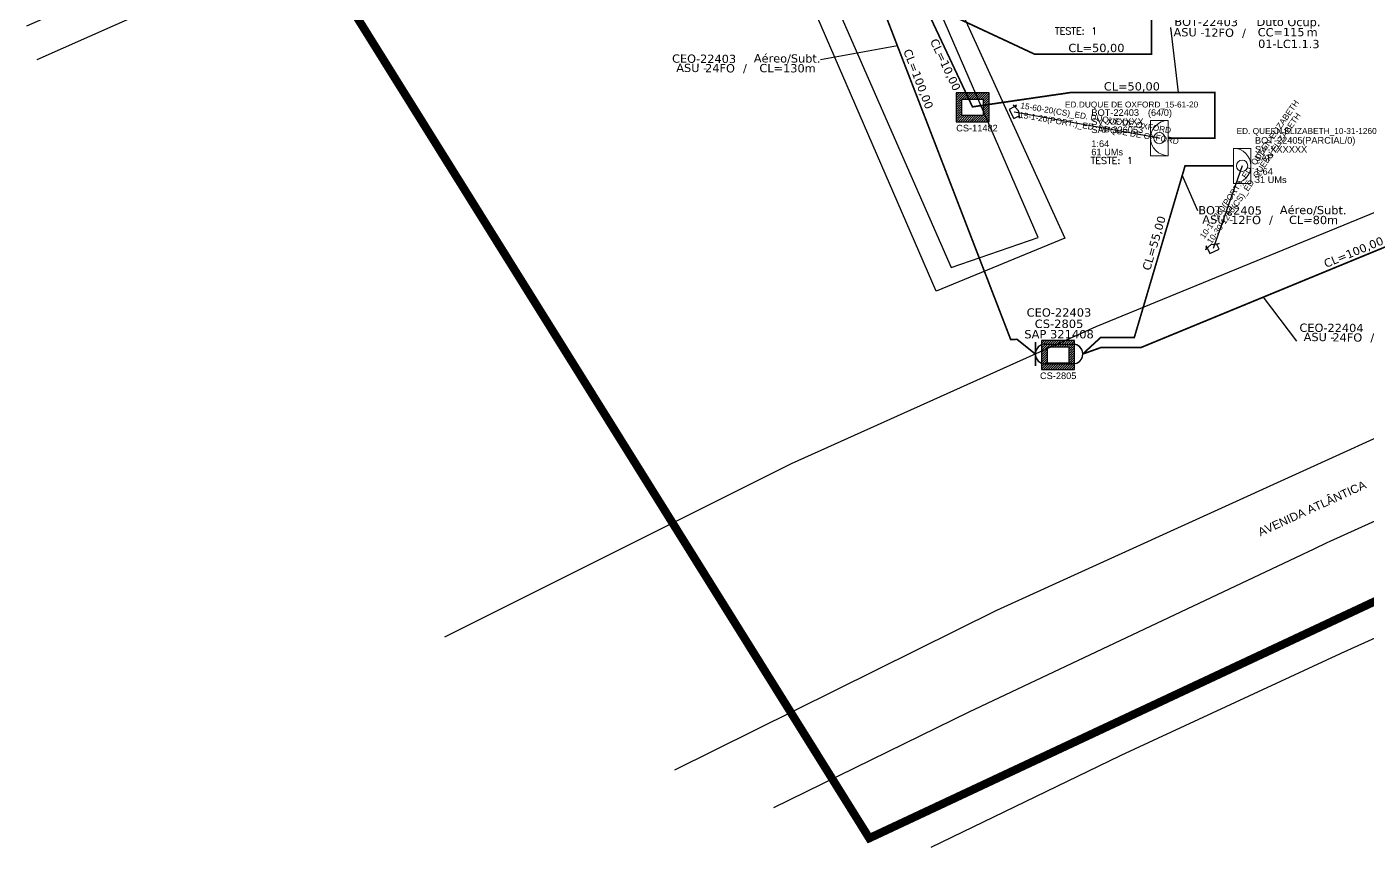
# Model space of a CAD drawing. Extents: x 4313 to 28038, y -9425 to 4777.
# Drawn here: x 25313 to 26939, y -9425 to -8431 of the extents above; entities that cross this region are included whole.
import ezdxf
from ezdxf.enums import TextEntityAlignment as Align

# ---------------------------------------------------------------- set-up
doc = ezdxf.new("R2010")
doc.units = ezdxf.units.DM
doc.header["$MEASUREMENT"] = 0
for name, color, linetype in [('10.0-Cartográfico', 252, 'Continuous'), ('10.1-Caixas Subterrâneas', 5, 'Continuous'), ('20.4-CEOS', 1, 'Continuous'), ('20.5-CEO', 1, 'Continuous'), ('CAP a instalar', 1, 'Continuous'), ('celulas gpon', 7, 'Continuous'), ('label_cabos', 7, 'Continuous'), ('Legenda', 1, 'Continuous'), ('Segmento de Logradouro Texto', 238, 'Continuous'), ('surveys', 7, 'Continuous'), ('surveys legendas', 7, 'Continuous')]:
    doc.layers.add(name, color=color, linetype=linetype)
doc.layers.add("20.0-LEGENDA DOS CDO'S", color=1, linetype='Continuous', lineweight=0)
doc.layers.add('20.1-CDO_INTERIOR', color=1, linetype='Continuous', lineweight=0)
doc.layers.add('DROP DE CLIENTE', color=140, linetype='Continuous', plot=False)
doc.layers.add('EXTRA', color=50, linetype='Continuous', plot=False)
doc.styles.add('ARIAL', font='arial.ttf')
doc.styles.add('DIGICADE', font='arial.ttf')
doc.styles.add('ROMANS', font='romans.shx')
doc.styles.add('siredit', font='verdana.ttf')
doc.linetypes.add('FENCELINE1', pattern='A,0.25,-0.1,[133,ltypeshp.shx,S=0.1,R=0,X=-0.1,Y=0],-0.1,1', length=1.45)
doc.dimstyles.new('CC', dxfattribs={"dimtxt": 1, "dimasz": 2, "dimexe": 0.18, "dimexo": 0.0625, "dimgap": 0.09, "dimtad": 0, "dimdec": 0, "dimrnd": 1, "dimzin": 0, "dimdsep": 46, "dimtxsty": 'siredit', "dimblk": 'NONE', "dimcen": 0, "dimse1": 1, "dimse2": 1, "dimsd1": 1, "dimsd2": 1, "dimclrt": 7, "dimadec": 0, "dimazin": 0, "dimtfac": 1, "dimtdec": 0, "dimtofl": 0, "dimtmove": 0, "dimatfit": 3, "dimfxl": 0, "dimtolj": 1, "dimtzin": 0, "dimarcsym": 0})

# ---------------------------------------------------------------- blocks, each defined once
blk = doc.blocks.new('SURVEY_SURVEY')
for p, q in [((0, 0.0000127), (-0.0000126, 0.000009)), ((-0.0000126, 0.000009), (-0.0000086, 0.000009)), ((-0.0000086, 0), (-0.0000086, 0.000009)), ((0.0000086, 0), (-0.0000086, 0)), ((0, 0.0000127), (0.0000126, 0.000009)), ((0.0000084, 0.0000132), (0.0000098, 0.0000132)), ((0.0000084, 0.0000103), (0.0000084, 0.0000132)), ((0.0000126, 0.000009), (0.0000086, 0.000009)), ((0.0000086, 0.000009), (0.0000086, 0)), ((0.0000098, 0.0000132), (0.0000098, 0.0000099))]:
    blk.add_line(p, q)
blk = doc.blocks.new('*X32')
at = {"color": 0, "linetype": 'Continuous'}
for p, q in [((-1.25, 0.34099), (-0.49099, 1.1)), ((-1.25, 0.517767), (-0.667767, 1.1)), ((-1.25, 0.694544), (-0.844544, 1.1)), ((-1.25, 0.87132), (-1.02132, 1.1)), ((-1.25, 1.048097), (-1.198097, 1.1)), ((-0.789214, 0.625), (-0.314214, 1.1)), ((-0.612437, 0.625), (-0.137437, 1.1)), ((-0.43566, 0.625), (0.03934, 1.1)), ((-0.258883, 0.625), (0.216117, 1.1)), ((-0.082107, 0.625), (0.392893, 1.1)), ((0.09467, 0.625), (0.56967, 1.1)), ((0.271447, 0.625), (0.746447, 1.1)), ((0.448223, 0.625), (0.923223, 1.1)), ((0.625, 0.625), (1.1, 1.1)), ((0.801777, 0.625), (1.25, 1.073223)), ((-1.25, 0.164214), (-0.8035, 0.610714)), ((-1.25, -0.012563), (-0.8035, 0.433937)), ((-1.25, -0.18934), (-0.8035, 0.25716)), ((-1.25, -0.366117), (-0.8035, 0.080383)), ((0.8035, 0.449947), (1.25, 0.896447)), ((0.8035, 0.27317), (1.25, 0.71967)), ((0.8035, 0.096393), (1.25, 0.542893)), ((0.8035, -0.080383), (1.25, 0.366117)), ((0.8035, -0.25716), (1.25, 0.18934)), ((0.8035, -0.433937), (1.25, 0.012563)), ((-1.25, -0.542893), (-0.8035, -0.096393)), ((-1.25, -0.71967), (-0.8035, -0.27317)), ((-1.25, -0.896447), (-0.8035, -0.449947)), ((-1.25, -1.073223), (-0.801777, -0.625)), ((-1.1, -1.1), (-0.625, -0.625)), ((-0.923223, -1.1), (-0.448223, -0.625)), ((-0.746447, -1.1), (-0.271447, -0.625)), ((-0.56967, -1.1), (-0.09467, -0.625)), ((-0.392893, -1.1), (0.082107, -0.625)), ((-0.216117, -1.1), (0.258883, -0.625)), ((-0.03934, -1.1), (0.43566, -0.625)), ((0.137437, -1.1), (0.612437, -0.625)), ((0.314214, -1.1), (0.789214, -0.625)), ((0.49099, -1.1), (1.25, -0.34099)), ((0.667767, -1.1), (1.25, -0.517767)), ((0.8035, -0.610714), (1.25, -0.164214)), ((0.844544, -1.1), (1.25, -0.694544)), ((1.02132, -1.1), (1.25, -0.87132)), ((1.198097, -1.1), (1.25, -1.048097))]:
    blk.add_line(p, q, dxfattribs=at)
blk = doc.blocks.new('MANHOLE_MQ')
at = {"color": 0, "linetype": 'Continuous'}
for p, q in [((0.00000623, 0.00000569), (-0.00000627, 0.00000569)), ((-0.00000627, 0.00000569), (-0.00000627, -0.00000531)), ((0.00000623, -0.00000531), (0.00000623, 0.00000569)), ((-0.00000404, 0.00000331), (0.00000399, 0.00000331)), ((-0.00000404, -0.00000294), (-0.00000404, 0.00000331)), ((0.00000399, 0.00000331), (0.00000399, -0.00000294)), ((0.00000399, -0.00000294), (-0.00000404, -0.00000294)), ((0.00000399, -0.00000294), (0.00000399, -0.00000294)), ((-0.00000627, -0.00000531), (0.00000623, -0.00000531))]:
    blk.add_line(p, q, dxfattribs=at)
at = {"color": 0, "linetype": 'Continuous', "xscale": 5e-06, "yscale": 5e-06, "zscale": 1e-05}
blk.add_blockref('*X32', (-0.00000002, 0.00000019), dxfattribs=at)
blk = doc.blocks.new('Teste  FTTH')
at = {"color": 0, "lineweight": 0, "style": 'ROMANS'}
for tag, p in [('TESTE', (-2.302, -0.29)), ('QTDE', (0.212, -0.29))]:
    blk.add_attdef(tag, p, '', height=0.48, dxfattribs=at)
for tag, p, flags in [('FID', (-2.227, -1.253), 1), ('FATOR', (-2.227, -2.028), 3), ('ID_ATIVIDADE', (-2.227, -2.716), 3)]:
    blk.add_attdef(tag, p, '', height=0.48, dxfattribs=dict(at, flags=flags))
blk = doc.blocks.new('Inst CDOI-64')
at = {"layer": '20.1-CDO_INTERIOR', "color": 1, "lineweight": 18}
blk.add_lwpolyline([(-2.12, -2.13), (-2.12, 2.12), (0, 2.12), (0.01, -2.13)], close=True, dxfattribs=at)
blk.add_circle((-1.06, 0), 0.68, dxfattribs=at)
blk.add_arc((0.01, 0), 2.13, 90.0276, 270.0276, dxfattribs=at)
at = {"layer": "20.0-LEGENDA DOS CDO'S", "style": 'ARIAL'}
for tag, p, rotation in [('FID', (-9.3, 2.69), 0.118), ('SURVEY', (-9.3, 1.6), 359.9724), ('SAP', (-9.3, 0.61), 359.9724), ('1:XX', (-9.31, -1.08), 359.9724), ('UMS', (-9.31, -2.09), 359.9724)]:
    blk.add_attdef(tag, p, '', height=0.8, rotation=rotation, dxfattribs=at)
at = {"layer": "20.0-LEGENDA DOS CDO'S"}
for tag, p, style, flags in [('ID_ATIVIDADE', (-9.3, 3.78), 'ARIAL', 3), ('FATOR', (-1.5, 3.78), 'ARIAL', 1), ('QTDE', (-9.18, -3.66), 'DIGICADE', 3)]:
    blk.add_attdef(tag, p, '', height=0.8, rotation=0.118, dxfattribs=dict(at, style=style, flags=flags))
at = {"layer": "20.0-LEGENDA DOS CDO'S", "style": 'ARIAL'}
blk.add_attdef('FIBRAS_UTILIZADAS', text='', height=0.8, rotation=359.9724, dxfattribs=at).set_placement((-0.99, 2.69), align=Align.CENTER)
blk = doc.blocks.new('CDOI_CT_DRT')
at = {"layer": '20.1-CDO_INTERIOR', "color": 8, "lineweight": 18}
blk.add_lwpolyline([(2.13, -2.13), (2.13, 2.12), (0, 2.12), (0, -2.13)], close=True, dxfattribs=at)
blk.add_circle((1.06, 0), 0.68, dxfattribs=at)
blk.add_arc((0, 0), 2.13, 269.9724, 89.9724, dxfattribs=at)
at = {"layer": "20.0-LEGENDA DOS CDO'S", "color": 8, "style": 'ARIAL'}
for tag, p in [('CDO_N', (2.61, 2.69)), ('SURVEY', (2.61, 1.6)), ('SAP', (2.61, 0.61)), ('1:XX', (2.6, -1.08)), ('UMS', (2.6, -2.09))]:
    blk.add_attdef(tag, p, '', height=0.8, rotation=359.9724, dxfattribs=at)
blk.add_attdef('FIBRAS_UTILIZADAS', text='', height=0.8, rotation=359.9724, dxfattribs=at).set_placement((10.32, 2.69), align=Align.CENTER)
blk = doc.blocks.new('*U161')
at = {"layer": '20.5-CEO'}
for p, q in [((-1.56, 1.26), (1.8, 1.26)), ((1.8, -1.13), (-1.56, -1.13))]:
    blk.add_line(p, q, dxfattribs=at)
blk.add_lwpolyline([(-2.75, 1.51), (-2.75, -1.38)], dxfattribs=at)
for centre, start, end in [((-1.56, 0.07), 90, 270), ((1.8, 0.07), 270, 90)]:
    blk.add_arc(centre, 1.2, start, end, dxfattribs=at)
at = {"layer": '20.5-CEO', "color": 7, "style": 'siredit'}
for tag, p in [('FID', (0.11, 5.61)), ('LOCAL', (0.12, 4.23)), ('SAP', (0.12, 2.97)), ('FIBRAS_RESERVA', (0.12, -1.94))]:
    blk.add_attdef(tag, text='', height=1.01, dxfattribs=at).set_placement(p, align=Align.TOP_CENTER)
for tag, flags, p in [('ID_ATIVIDADE', 3, (0.11, -3.51)), ('FATOR', 1, (0.11, -4.82))]:
    blk.add_attdef(tag, text='', height=1.01, dxfattribs=dict(at, flags=flags)).set_placement(p, align=Align.TOP_CENTER)
at = {"layer": '20.5-CEO', "color": 7, "style": 'siredit', "flags": 3}
blk.add_attdef('QTDE', (-4.88, -7.06), '', height=1.01, dxfattribs=at)
blk = doc.blocks.new('Inst CB DT OCUP CFOA-SM-ASU-120-S-12')
at = {"layer": 'label_cabos', "color": 0, "style": 'siredit'}
for tag, flags, p in [('ID_ATIVIDADE', 3, (1.31, 2.67)), ('FATOR', 1, (11.56, 2.55))]:
    blk.add_attdef(tag, text='', height=1, rotation=359.69, dxfattribs=dict(at, flags=flags)).set_placement(p, align=Align.MIDDLE_CENTER)
for tag, p in [('DESTINO_CABO', (3.13, 1.26)), ('TIPO_CABO', (13.11, 1.24)), ('TIPO_CABO', (1.26, 0)), ('CABO', (4.69, -0.05)), ('/', (7.71, -0.05)), ('LANCE', (10.91, 0)), ('UND', (15.96, 0)), ('FID', (13.15, -1.41))]:
    blk.add_attdef(tag, text='', height=1, rotation=359.69, dxfattribs=at).set_placement(p, align=Align.MIDDLE_CENTER)
blk.add_attdef('QTDE', (12.43, -0.47), '', height=1, rotation=359.69, dxfattribs=at)
blk = doc.blocks.new('_None')
blk = doc.blocks.new('LEGENDA DOS CABOS')
at = {"layer": 'EXTRA', "style": 'siredit'}
for tag, p in [('ID', (4.6, 0.97)), ('XX', (9.03, 0.97))]:
    blk.add_attdef(tag, text='', height=0.48, rotation=359.69, dxfattribs=at).set_placement(p, align=Align.MIDDLE_CENTER)
at = {"layer": 'Legenda', "color": 7, "style": 'siredit'}
for tag, p in [('TIPO_CABO', (1.31, 0)), ('CABO', (4.69, -0.05)), ('/', (6.81, -0.05)), ('METROS', (10.03, -0.05))]:
    blk.add_attdef(tag, text='', height=0.8, rotation=359.69, dxfattribs=at).set_placement(p, align=Align.MIDDLE_CENTER)

msp = doc.modelspace()

# ---------------------------------------------------------------- linework, layer by layer
at = {"color": 251}
for points in [[(26536.1, -8812.7), (26536.1, -8841.6)], [(26548.1, -8815.2), (26581.7, -8815.2)], [(26548.1, -8839.1), (26581.3, -8839.1)]]:
    msp.add_lwpolyline(points, dxfattribs=at)
for centre, start, end in [((26548.1, -8827.2), 90, 270), ((26581.7, -8827.2), 268.3302, 90)]:
    msp.add_arc(centre, 12, start, end, dxfattribs=at)
at = {"layer": '10.0-Cartográfico'}
for points in [[(25313.3, -8429.5), (26060.6, -8101.6), (26126.3, -8071.8), (26145.1, -8063.1), (26434.2, -8722.2), (26539.6, -8685.8), (26248.9, -8016.1), (26511.1, -7897), (27024.1, -7663.4)], [(27077.3, -7690), (26278.6, -8043.4), (26571.7, -8686.6), (26415.8, -8750.9), (26138.1, -8110.4), (25325.4, -8470.5)], [(25820.2, -9170.2), (26240.3, -8959.8), (26609.8, -8794), (27460.6, -8445.2)], [(27589.8, -8739.4), (26893.1, -9054.4), (26889.4, -9056.2), (26873.8, -9063.9), (26455.5, -9261.3), (26218.5, -9377.1)], [(27361.8, -8741.4), (26489, -9138.3)], [(26409.8, -9425), (26638.4, -9314.3), (26640, -9313.5), (26906, -9190.3), (26907, -9189.9), (27196.4, -9059.4)], [(26489, -9138.3), (26098.5, -9331.5)]]:
    msp.add_lwpolyline(points, dxfattribs=at)
at = {"layer": 'CAP a instalar', "color": 8, "linetype": 'FENCELINE1', "ltscale": 5, "const_width": 2}
for points in [[(26258.1, -8022.9), (26268, -8030.6), (26278.1, -8030.6), (26234.3, -8097.7), (26293.9, -8259.3), (26506.2, -8809.5), (26513.9, -8809.4), (26536.1, -8827.2)], [(26593.6, -8827.2), (26615.3, -8819.5), (26663.8, -8819.5), (27209.7, -8594.8), (27217, -8569.8), (27236.1, -8570), (27244.6, -8557.8)], [(26593.6, -8827.2), (26615.3, -8807.2), (26656.1, -8807.2), (26717.7, -8599.1), (26776.3, -8599.1)]]:
    msp.add_lwpolyline(points, dxfattribs=at)
at = {"layer": 'CAP a instalar', "ltscale": 5, "const_width": 2}
for points in [[(26653.8, -8408.6), (26676.8, -8408.6), (26676.8, -8463.7), (26535.1, -8463.7), (26419.2, -8409.6), (26442.7, -8275.7), (26401.7, -8275.7), (26389.5, -8276.9)], [(26697.1, -8565.5), (26753.6, -8565.5), (26753.6, -8510.3), (26578.7, -8510.3), (26459.9, -8527.6), (26406.4, -8413.9), (26428.7, -8287), (26401.7, -8287), (26389.5, -8276.9)]]:
    msp.add_lwpolyline(points, dxfattribs=at)
at = {"layer": 'celulas gpon', "color": 116, "linetype": 'Continuous', "lineweight": 200, "const_width": 10}
msp.add_lwpolyline([(27422.7, -8164.9), (27758, -8747.6), (26334.8, -9414.1), (25638.5, -8298.7), (25631.1, -8283.5), (26158.3, -8039.2), (25725.5, -7164), (26405.5, -6885.7), (26836.7, -7699.1), (26435.8, -7880.9), (26696.5, -8366.2), (27422.7, -8164.9)], dxfattribs=at)
at = {"layer": 'DROP DE CLIENTE'}
for points in [[(26686.5, -8565.5), (26510.5, -8533.9)], [(26786.9, -8599.1), (26751.6, -8699.4)]]:
    msp.add_lwpolyline(points, dxfattribs=at)

# ---------------------------------------------------------------- block references
at = {"color": 0, "lineweight": 0, "xscale": 10, "yscale": 10, "zscale": 10}
msp.add_blockref('Inst CDOI-64', (26697.1, -8565.5), dxfattribs=at).add_auto_attribs({'FIBRAS_UTILIZADAS': '(64/0)', 'SURVEY': 'SV-XXXXXX', 'SAP': 'SAP 326053', '1:XX': '1:64', 'UMS': '61 UMs', 'FID': 'BOT-22403'})
at = {"layer": '10.1-Caixas Subterrâneas', "color": 30, "xscale": 3197875.543111582, "yscale": 3197875.543111582, "zscale": 3197875.543111582, "rotation": 180.0000000000628}
for p in [(26459.9, -8527.6), (26563.7, -8827.8)]:
    msp.add_blockref('MANHOLE_MQ', p, dxfattribs=at)
at = {"layer": "20.0-LEGENDA DOS CDO'S", "lineweight": 0, "xscale": 17.50499999999992, "yscale": 17.50499999999992, "zscale": 17.50499999999992, "rotation": 0.004078562105398201}
for p in [(26600.2, -8434.9), (26643.5, -8591.8)]:
    msp.add_blockref('Teste  FTTH', p, dxfattribs=at).add_auto_attribs({'TESTE': 'TESTE:', 'QTDE': '1'})
at = {"layer": '20.1-CDO_INTERIOR', "xscale": 10, "yscale": 10, "zscale": 10}
msp.add_blockref('CDOI_CT_DRT', (26776.3, -8599.1), dxfattribs=at).add_auto_attribs({'CDO_N': 'BOT-22405', 'FIBRAS_UTILIZADAS': '        (PARCIAL/0)', 'SURVEY': 'SV-XXXXXX', 'SAP': 'SAP', '1:XX': '1:64', 'UMS': '31 UMs'})
at = {"layer": '20.5-CEO', "color": 0, "lineweight": 0}
ref = msp.add_blockref('*U161', (26563.7, -8827.8), dxfattribs=dict(at, xscale=10, yscale=10, zscale=10))
ref.add_attrib('LOCAL', 'CS-2805', dxfattribs={"color": 8, "height": 10.14, "style": 'siredit'}).set_placement((26564.9, -8785.5), align=Align.TOP_CENTER)
ref.add_attrib('SAP', 'SAP 321408', dxfattribs={"color": 8, "height": 10.14, "style": 'siredit'}).set_placement((26564.9, -8798.1), align=Align.TOP_CENTER)
ref.add_attrib('FID', 'CEO-22403', dxfattribs={"layer": '20.4-CEOS', "color": 8, "height": 10.1, "style": 'siredit'}).set_placement((26564.8, -8771.8), align=Align.TOP_CENTER)
at = {"layer": 'label_cabos', "color": 0, "lineweight": 0}
ref = msp.add_blockref('Inst CB DT OCUP CFOA-SM-ASU-120-S-12', (26712, -8437.2), dxfattribs=dict(at, xscale=10, yscale=10, zscale=10))
ref.add_attrib('DESTINO_CABO', 'BOT-22403', dxfattribs={"color": 0, "height": 10, "rotation": 359.69, "style": 'siredit'}).set_placement((26743.3, -8424.6), align=Align.MIDDLE_CENTER)
ref.add_attrib('CABO', '12FO', dxfattribs={"color": 0, "height": 10, "rotation": 359.69, "style": 'siredit'}).set_placement((26758.9, -8437.7), align=Align.MIDDLE_CENTER)
ref.add_attrib('TIPO_CABO', 'Duto Ocup.', dxfattribs={"color": 0, "height": 10, "rotation": 359.69, "style": 'siredit'}).set_placement((26843.1, -8424.7), align=Align.MIDDLE_CENTER)
ref.add_attrib('/', '/', dxfattribs={"color": 0, "height": 10, "rotation": 359.69, "style": 'siredit'}).set_placement((26789.2, -8437.7), align=Align.MIDDLE_CENTER)
ref.add_attrib('TIPO_CABO', 'ASU - ', dxfattribs={"color": 0, "height": 10, "rotation": 359.69, "style": 'siredit'}).set_placement((26724.6, -8437.2), align=Align.MIDDLE_CENTER)
ref.add_attrib('FID', '01-LC1.1.3', dxfattribs={"color": 0, "height": 10, "rotation": 359.69, "style": 'siredit'}).set_placement((26843.5, -8451.3), align=Align.MIDDLE_CENTER)
ref.add_attrib('LANCE', 'CC=', dxfattribs={"color": 0, "height": 10, "rotation": 359.69, "style": 'siredit'}).set_placement((26821.1, -8437.2), align=Align.MIDDLE_CENTER)
ref.add_attrib('QTDE', '115', (26836.3, -8441.9), dxfattribs={"color": 0, "height": 10, "rotation": 359.69, "style": 'siredit'})
ref.add_attrib('UND', 'm', dxfattribs={"color": 0, "height": 10, "rotation": 359.69, "style": 'siredit'}).set_placement((26871.7, -8437.2), align=Align.MIDDLE_CENTER)
ref = msp.add_blockref('LEGENDA DOS CABOS', (26092.1, -8485.6), dxfattribs=dict(at, xscale=10, yscale=10, zscale=10))
ref.add_attrib('ID', 'CEO-22403', dxfattribs={"color": 0, "height": 10, "rotation": 359.69, "style": 'siredit'}).set_placement((26134.5, -8469.3), align=Align.MIDDLE_CENTER)
ref.add_attrib('CABO', '24FO', dxfattribs={"color": 0, "height": 10, "rotation": 359.69, "style": 'siredit'}).set_placement((26153.8, -8480.8), align=Align.MIDDLE_CENTER)
ref.add_attrib('METROS', 'CL=130m', dxfattribs={"color": 0, "height": 10, "rotation": 359.69, "style": 'siredit'}).set_placement((26235.7, -8480.8), align=Align.MIDDLE_CENTER)
ref.add_attrib('XX', 'Aéreo/Subt.', dxfattribs={"color": 0, "height": 10, "rotation": 359.69, "style": 'siredit'}).set_placement((26235.2, -8468.9), align=Align.MIDDLE_CENTER)
ref.add_attrib('/', '/', dxfattribs={"color": 0, "height": 10, "rotation": 359.69, "style": 'siredit'}).set_placement((26184, -8480.8), align=Align.MIDDLE_CENTER)
ref.add_attrib('TIPO_CABO', 'ASU -', dxfattribs={"color": 0, "height": 10, "rotation": 359.69, "style": 'siredit'}).set_placement((26119.5, -8480.4), align=Align.MIDDLE_CENTER)
ref = msp.add_blockref('LEGENDA DOS CABOS', (26729.9, -8669.4), dxfattribs=dict(at, xscale=10, yscale=10, zscale=10))
ref.add_attrib('ID', 'BOT-22405', dxfattribs={"color": 0, "height": 10, "rotation": 359.69, "style": 'siredit'}).set_placement((26772.3, -8653.1), align=Align.MIDDLE_CENTER)
ref.add_attrib('CABO', '12FO', dxfattribs={"color": 0, "height": 10, "rotation": 359.69, "style": 'siredit'}).set_placement((26791.6, -8664.7), align=Align.MIDDLE_CENTER)
ref.add_attrib('METROS', 'CL=80m', dxfattribs={"color": 0, "height": 10, "rotation": 359.69, "style": 'siredit'}).set_placement((26873.5, -8664.7), align=Align.MIDDLE_CENTER)
ref.add_attrib('XX', 'Aéreo/Subt.', dxfattribs={"color": 0, "height": 10, "rotation": 359.69, "style": 'siredit'}).set_placement((26873, -8652.7), align=Align.MIDDLE_CENTER)
ref.add_attrib('/', '/', dxfattribs={"color": 0, "height": 10, "rotation": 359.69, "style": 'siredit'}).set_placement((26821.8, -8664.7), align=Align.MIDDLE_CENTER)
ref.add_attrib('TIPO_CABO', 'ASU -', dxfattribs={"color": 0, "height": 10, "rotation": 359.69, "style": 'siredit'}).set_placement((26757.3, -8664.2), align=Align.MIDDLE_CENTER)
ref = msp.add_blockref('LEGENDA DOS CABOS', (26852.8, -8811.8), dxfattribs=dict(at, xscale=10, yscale=10, zscale=10))
ref.add_attrib('ID', 'CEO-22404', dxfattribs={"color": 0, "height": 10, "rotation": 359.69, "style": 'siredit'}).set_placement((26895.2, -8795.5), align=Align.MIDDLE_CENTER)
ref.add_attrib('CABO', '24FO', dxfattribs={"color": 0, "height": 10, "rotation": 359.69, "style": 'siredit'}).set_placement((26914.4, -8807.1), align=Align.MIDDLE_CENTER)
ref.add_attrib('METROS', 'CL=130m', dxfattribs={"color": 0, "height": 10, "rotation": 359.69, "style": 'siredit'}).set_placement((26996.3, -8807.1), align=Align.MIDDLE_CENTER)
ref.add_attrib('XX', 'Aéreo/Subt.', dxfattribs={"color": 0, "height": 10, "rotation": 359.69, "style": 'siredit'}).set_placement((26995.8, -8795.1), align=Align.MIDDLE_CENTER)
ref.add_attrib('/', '/', dxfattribs={"color": 0, "height": 10, "rotation": 359.69, "style": 'siredit'}).set_placement((26944.7, -8807.1), align=Align.MIDDLE_CENTER)
ref.add_attrib('TIPO_CABO', 'ASU -', dxfattribs={"color": 0, "height": 10, "rotation": 359.69, "style": 'siredit'}).set_placement((26880.2, -8806.6), align=Align.MIDDLE_CENTER)
at = {"layer": 'surveys', "color": 151, "xscale": -720000, "yscale": 720000.0000000003, "zscale": 719999.9999999998}
for p, rotation in [((26507.3, -8536.2), 296.24247346082), ((26753.2, -8702.8), 24.173808885988)]:
    msp.add_blockref('SURVEY_SURVEY', p, dxfattribs=dict(at, rotation=rotation))

# ---------------------------------------------------------------- texts
at = {"color": 3, "style": 'ARIAL'}
for s, p in [('ED.DUQUE DE OXFORD_15-61-20', (26572.1, -8528.4)), ('ED. QUEEN ELIZABETH_10-31-1260', (26780.1, -8560.5))]:
    msp.add_text(s, height=7.2, rotation=0.0099, dxfattribs=at).set_placement(p)
at = {"layer": '10.1-Caixas Subterrâneas', "color": 30, "style": 'ARIAL'}
for s, p in [('CS-11482', (26440.2, -8557.4)), ('CS-2805', (26541.8, -8857.6))]:
    msp.add_text(s, height=8, dxfattribs=at).set_placement(p)
at = {"layer": 'celulas gpon', "style": 'siredit'}
for s, rotation, p in [('CL=10,00', 295.2137, (26408.2, -8447.9)), ('CL=50,00', 0.0098, (26576.2, -8461.2)), ('CL=100,00', 291.0893, (26375.9, -8459.8)), ('CL=50,00', 0.0098, (26619.2, -8507.8)), ('CL=55,00', 73.4997, (26675.2, -8726.8)), ('CL=100,00', 22.3978, (26888.5, -8722.9))]:
    msp.add_text(s, height=10, rotation=rotation, dxfattribs=at).set_placement(p)
at = {"layer": 'Segmento de Logradouro Texto', "color": 7, "linetype": 'Continuous', "style": 'DIGICADE'}
msp.add_text('AVENIDA ATLÂNTICA', height=10, rotation=24.4957, dxfattribs=at).set_placement((26809, -9048.3))
at = {"layer": 'surveys legendas', "color": 0, "style": 'ARIAL'}
for s, rotation, p in [('15-60-20(CS)_ED. DUQUE DE OXFORD', 350.4971, (26517.6, -8529.3)), ('10-1-1260(PORT.)_ED. QUEEN ELIZABETH', 55.1301, (26740.9, -8688.1)), ('15-1-20(PORT.)_ED. DUQUE DE OXFORD', 350.4971, (26516, -8540.6)), ('10-30-1260(CS)_ED. QUEEN ELIZABETH', 55.1301, (26749.5, -8694.4))]:
    msp.add_text(s, height=7.2, rotation=rotation, dxfattribs=at).set_placement(p)

# ---------------------------------------------------------------- leaders
at = {"layer": 'label_cabos'}
for points in [[(26709.7, -8510.3), (26700.6, -8431.3)], [(26368.9, -8453.6), (26275.7, -8470.7)], [(26714.2, -8611), (26732.8, -8653.3)], [(26812.5, -8758.2), (26852.8, -8811.8)]]:
    msp.add_leader(points, dimstyle='CC', override={"dimgap": 0.09, "dimtad": 0}, dxfattribs=at)

doc.saveas('drawing.dxf')
